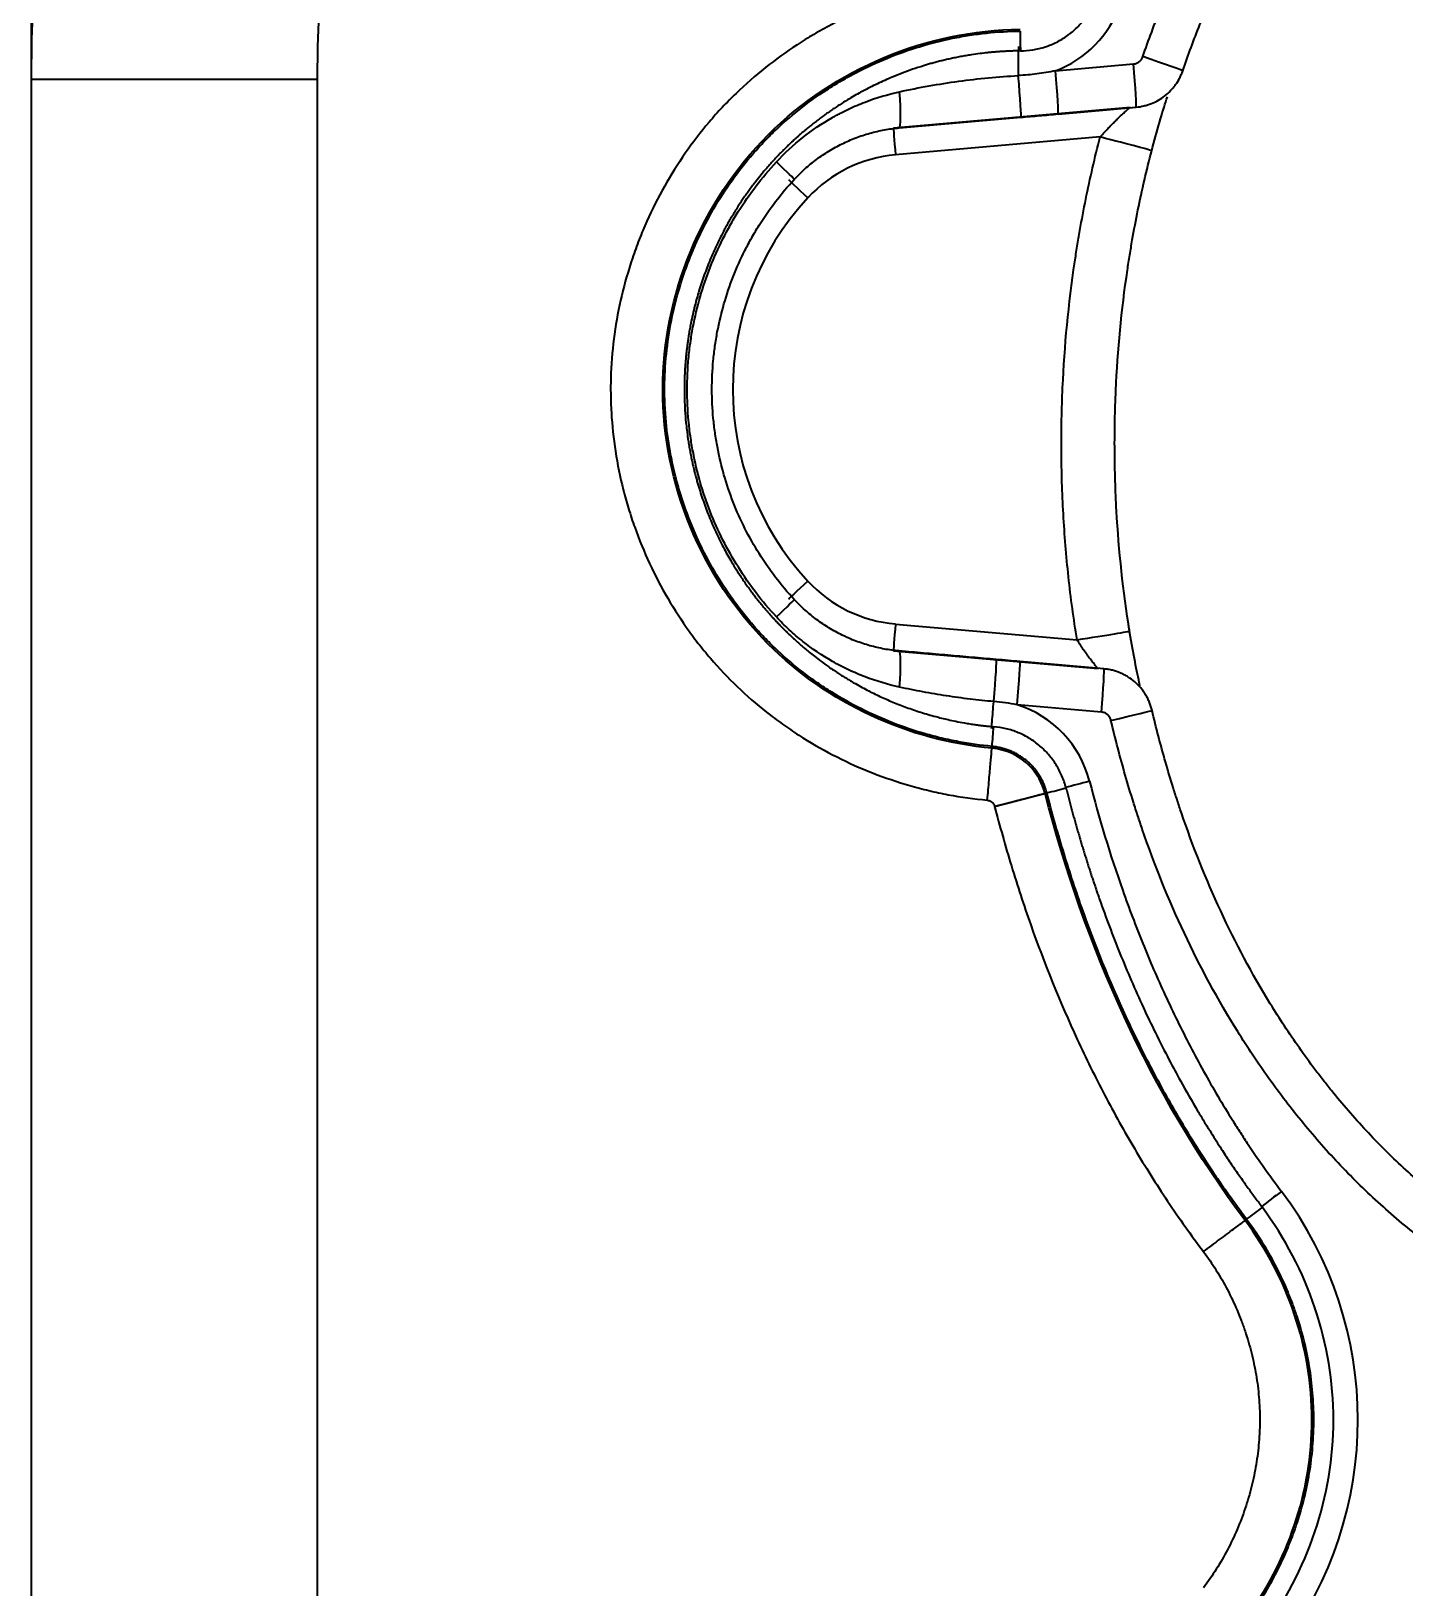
# Model space of a CAD drawing. Header units: millimetres. Extents: x 83 to 1196, y -164 to 735.
# Drawn here: x 599.45 to 624.91, y 57.93 to 86.78 of the extents above; entities that cross this region are included whole.
import ezdxf

# ---------------------------------------------------------------- set-up
doc = ezdxf.new("R2010")
doc.units = ezdxf.units.MM
doc.layers.add('1', color=7, linetype='Continuous', true_color=0xffffff)

msp = doc.modelspace()

# ---------------------------------------------------------------- linework, layer by layer
at = {"layer": '1', "color": 7, "linetype": 'Continuous', "lineweight": 35}
for p, q in [((599.452, 87.023), (599.452, 35.059)), ((618.438, 86.041), (619.884, 86.168)), ((599.452, 85.913), (599.452, 85.909)), ((604.752, 85.88), (599.452, 85.88)), ((604.752, 85.88), (604.752, 36.202)), ((615.437, 84.983), (619.823, 85.367)), ((618.487, 85.241), (619.933, 85.367)), ((618.487, 85.24), (619.933, 85.366)), ((619.266, 84.814), (615.472, 84.482)), ((615.472, 75.789), (618.837, 75.495)), ((619.23, 74.956), (615.437, 75.288)), ((619.337, 74.958), (617.778, 75.094)), ((619.337, 74.957), (617.778, 75.093)), ((619.288, 74.156), (617.729, 74.292))]:
    msp.add_line(p, q, dxfattribs=at)
for centre, major_axis, ratio, start_param, end_param in [((628.452, 85.88), (0, 29.011), 0.999613, 0, 1.570796), ((628.452, 85.88), (0, -23.714), 0.999391, 3.141593, 4.712389), ((617.735, 87.924), (0, 2.01), 0.999755, 3.499012, 4.379463), ((620.036, 86.303), (-0.76, 0.262), 0.008543, 3.12937, 4.687642), ((618.417, 86.041), (-0.07, 0.801), 0.026077, 3.140528, 4.710107), ((619.863, 86.168), (-0.07, 0.801), 0.026077, 3.140528, 4.710107), ((617.728, 85.981), (-0.07, 0.801), 0.023133, 3.140531, 4.673307), ((615.473, 85.784), (-0.07, 0.801), 0.078814, 3.140525, 4.540683), ((615.481, 84.482), (0.044, -0.501), 0.017386, 3.140528, 4.710868), ((619.249, 84.814), (-0.973, 0.253), 0.004387, 3.129375, 4.695496), ((613.006, 84.574), (-0.59, 0.546), 0.016722, 3.132627, 4.273647), ((615.691, 81.979), (0, 2.513), 0.999861, 0.087266, 0.82389), ((613.857, 83.686), (0.369, -0.341), 0.011857, 3.132627, 4.699581), ((617.682, 80.136), (0, 5.226), 0.999861, 0.82389, 2.317702), ((613.857, 76.585), (0.369, 0.341), 0.011857, 1.583604, 3.150558), ((615.691, 78.292), (0, 2.512), 0.999861, 2.317702, 3.054326), ((613.006, 75.698), (-0.59, -0.546), 0.016721, 2.009543, 3.150559), ((615.481, 75.789), (0.044, 0.501), 0.017386, 1.572318, 3.142658), ((618.819, 75.495), (-0.992, -0.16), 0.002779, 1.588027, 3.15381), ((615.473, 74.488), (-0.07, -0.801), 0.078815, 1.742508, 3.142661), ((617.271, 74.331), (-0.07, -0.801), 0.02604, 1.599646, 3.14266), ((617.708, 74.292), (-0.07, -0.801), 0.026077, 1.573078, 3.142658), ((619.267, 74.156), (-0.07, -0.801), 0.026077, 1.573078, 3.142658), ((617.123, 72.376), (0, 2.01), 0.999755, 4.962675, 5.976812), ((619.445, 74.002), (-0.783, -0.185), 0.006011, 1.596277, 3.153809), ((619.096, 72.874), (0.974, 0.249), 0.006484, 1.596161, 2.07709), ((622.653, 65.275), (0.803, 0.605), 0.015755, 1.591705, 2.079972), ((617.009, 61.041), (0, 7.035), 0.999755, 4.066593, 5.358184)]:
    msp.add_ellipse(centre, major_axis=major_axis, ratio=ratio, start_param=start_param, end_param=end_param, dxfattribs=at)
for points, knots in [([(620.057, 86.303), (620.109, 86.456), (620.164, 86.608), (620.277, 86.911), (620.335, 87.062), (620.515, 87.51), (620.642, 87.805), (621.045, 88.679), (621.343, 89.244), (621.836, 90.066), (622.009, 90.336), (622.37, 90.866), (622.558, 91.126), (622.806, 91.445), (622.856, 91.509), (622.957, 91.635), (623.008, 91.698), (623.163, 91.885), (623.268, 92.008), (623.429, 92.19), (623.484, 92.251), (623.593, 92.37), (623.758, 92.548), (623.928, 92.72), (624.272, 93.059), (624.508, 93.276), (624.997, 93.692), (625.249, 93.891), (625.768, 94.269), (626.036, 94.448), (626.381, 94.66), (626.451, 94.701), (626.591, 94.783), (626.802, 94.903), (627.016, 95.016), (627.447, 95.233), (628.032, 95.497), (628.635, 95.71), (629.248, 95.897), (629.56, 95.978), (629.956, 96.061), (630.035, 96.077), (630.195, 96.107), (630.275, 96.121), (630.515, 96.16), (630.676, 96.182), (630.838, 96.201)], [0, 0, 0, 0, 0.03125, 0.03125, 0.0625, 0.0625, 0.125, 0.125, 0.25, 0.25, 0.3125, 0.3125, 0.375, 0.375, 0.390625, 0.390625, 0.40625, 0.40625, 0.4375, 0.4375, 0.453125, 0.453125, 0.46875, 0.5, 0.5, 0.5625, 0.5625, 0.625, 0.625, 0.6875, 0.6875, 0.703125, 0.703125, 0.71875, 0.75, 0.75, 0.8125, 0.875, 0.875, 0.9375, 0.9375, 0.953125, 0.953125, 0.96875, 0.96875, 1, 1, 1, 1]), ([(620.796, 86.04), (620.845, 86.184), (620.897, 86.328), (621.003, 86.613), (621.057, 86.755), (621.227, 87.177), (621.346, 87.456), (621.724, 88.278), (622.003, 88.812), (622.464, 89.587), (622.625, 89.842), (622.963, 90.342), (623.139, 90.588), (623.416, 90.949), (623.511, 91.069), (623.704, 91.305), (623.803, 91.421), (624.004, 91.651), (624.106, 91.764), (624.314, 91.987), (624.42, 92.096), (624.742, 92.417), (624.964, 92.623), (625.421, 93.017), (625.657, 93.206), (626.143, 93.565), (626.394, 93.736), (626.718, 93.936), (626.783, 93.976), (626.915, 94.053), (626.981, 94.092), (627.18, 94.204), (627.314, 94.276), (627.719, 94.482), (628.268, 94.733), (628.835, 94.936), (629.412, 95.114), (629.705, 95.191), (630.078, 95.27), (630.152, 95.285), (630.303, 95.313), (630.378, 95.326), (630.605, 95.363), (630.756, 95.384), (630.908, 95.402)], [0, 0, 0, 0, 0.03125, 0.03125, 0.0625, 0.0625, 0.125, 0.125, 0.25, 0.25, 0.3125, 0.3125, 0.375, 0.375, 0.40625, 0.40625, 0.4375, 0.4375, 0.46875, 0.46875, 0.5, 0.5, 0.5625, 0.5625, 0.625, 0.625, 0.6875, 0.6875, 0.703125, 0.703125, 0.71875, 0.71875, 0.75, 0.75, 0.8125, 0.875, 0.875, 0.9375, 0.9375, 0.953125, 0.953125, 0.96875, 0.96875, 1, 1, 1, 1]), ([(617.776, 87.775), (617.532, 87.773), (617.289, 87.759), (616.925, 87.72), (616.804, 87.705), (616.624, 87.676), (616.564, 87.666), (616.443, 87.645), (616.383, 87.633), (616.084, 87.572), (615.85, 87.512), (615.387, 87.371), (615.16, 87.289), (614.713, 87.106), (614.494, 87.004), (614.224, 86.863), (614.171, 86.834), (614.064, 86.775), (614.011, 86.745), (613.853, 86.652), (613.749, 86.588), (613.445, 86.39), (613.053, 86.108), (612.69, 85.79), (612.43, 85.538), (612.302, 85.408), (612.179, 85.274), (612.098, 85.183), (612.058, 85.136), (611.86, 84.903), (611.713, 84.711), (611.437, 84.314), (611.181, 83.905), (610.963, 83.473), (610.839, 83.196), (610.815, 83.14), (610.768, 83.028), (610.745, 82.971), (610.678, 82.8), (610.637, 82.686), (610.52, 82.341), (610.387, 81.876), (610.298, 81.402), (610.231, 80.924), (610.209, 80.682), (610.197, 80.377), (610.195, 80.316), (610.193, 80.194), (610.193, 80.133), (610.195, 79.951), (610.199, 79.83), (610.22, 79.467), (610.271, 78.988), (610.367, 78.514), (610.457, 78.162), (610.49, 78.045), (610.543, 77.87), (610.561, 77.811), (610.6, 77.695), (610.619, 77.638), (610.722, 77.351), (610.814, 77.127), (611.017, 76.69), (611.129, 76.476), (611.373, 76.058), (611.505, 75.855), (611.683, 75.607), (611.72, 75.558), (611.793, 75.46), (611.905, 75.316), (612.022, 75.177), (612.261, 74.904), (612.428, 74.731), (612.78, 74.402), (612.964, 74.246), (613.252, 74.024), (613.35, 73.952), (613.5, 73.848), (613.55, 73.814), (613.652, 73.746), (613.704, 73.713), (613.962, 73.552), (614.173, 73.433), (614.604, 73.216), (614.824, 73.117), (615.274, 72.941), (615.504, 72.863), (615.796, 72.778), (615.855, 72.762), (615.974, 72.731), (616.151, 72.687), (616.33, 72.649), (616.689, 72.581), (616.931, 72.548), (617.174, 72.526)], [0, 0, 0, 0, 0.03125, 0.03125, 0.046875, 0.046875, 0.054687, 0.054687, 0.0625, 0.0625, 0.09375, 0.09375, 0.125, 0.125, 0.15625, 0.15625, 0.164062, 0.164062, 0.171875, 0.171875, 0.1875, 0.1875, 0.21875, 0.25, 0.25, 0.265625, 0.273437, 0.273437, 0.28125, 0.28125, 0.3125, 0.3125, 0.34375, 0.375, 0.375, 0.382812, 0.382812, 0.390625, 0.390625, 0.40625, 0.40625, 0.4375, 0.46875, 0.46875, 0.5, 0.5, 0.507812, 0.507812, 0.515625, 0.515625, 0.53125, 0.53125, 0.5625, 0.59375, 0.59375, 0.609375, 0.609375, 0.617187, 0.617187, 0.625, 0.625, 0.65625, 0.65625, 0.6875, 0.6875, 0.71875, 0.71875, 0.726562, 0.726562, 0.734375, 0.75, 0.75, 0.78125, 0.78125, 0.8125, 0.8125, 0.828125, 0.828125, 0.835937, 0.835937, 0.84375, 0.84375, 0.875, 0.875, 0.90625, 0.90625, 0.9375, 0.9375, 0.945312, 0.945312, 0.953125, 0.96875, 0.96875, 1, 1, 1, 1]), ([(617.787, 86.409), (617.865, 86.41), (617.942, 86.416), (618.096, 86.441), (618.171, 86.46), (618.319, 86.508), (618.391, 86.537), (618.53, 86.608), (618.596, 86.648), (618.722, 86.739), (618.782, 86.789), (618.893, 86.898), (618.944, 86.956), (619.037, 87.081), (619.078, 87.147), (619.151, 87.284), (619.182, 87.356), (619.208, 87.429)], [0, 0, 0, 0, 0.125, 0.125, 0.25, 0.25, 0.375, 0.375, 0.5, 0.5, 0.625, 0.625, 0.75, 0.75, 0.875, 0.875, 1, 1, 1, 1]), ([(617.26, 73.488), (615.711, 73.626), (614.212, 74.318), (611.879, 76.652), (611.159, 78.388), (611.159, 81.886), (611.878, 83.62), (614.339, 86.079), (616.055, 86.796), (617.784, 86.809)], [0, 0, 0, 0, 0.229476, 0.229476, 0.487135, 0.487135, 0.744794, 0.744794, 1, 1, 1, 1]), ([(617.262, 73.521), (617.054, 73.54), (616.847, 73.569), (616.536, 73.627), (616.433, 73.649), (616.278, 73.685), (616.227, 73.698), (616.124, 73.725), (616.072, 73.739), (615.817, 73.813), (615.616, 73.88), (615.223, 74.034), (615.031, 74.12), (614.654, 74.309), (614.47, 74.413), (614.245, 74.553), (614.201, 74.582), (614.112, 74.641), (614.068, 74.67), (613.937, 74.761), (613.852, 74.823), (613.602, 75.016), (613.442, 75.151), (613.214, 75.364), (613.14, 75.437), (612.995, 75.587), (612.853, 75.74), (612.718, 75.902), (612.62, 76.025), (612.587, 76.067), (612.523, 76.152), (612.492, 76.195), (612.337, 76.41), (612.222, 76.587), (612.009, 76.951), (611.814, 77.324), (611.653, 77.715), (611.564, 77.965), (611.547, 78.015), (611.513, 78.116), (611.497, 78.167), (611.451, 78.32), (611.422, 78.422), (611.344, 78.729), (611.26, 79.141), (611.215, 79.558), (611.197, 79.872), (611.194, 79.976), (611.192, 80.134), (611.193, 80.187), (611.194, 80.292), (611.196, 80.345), (611.207, 80.61), (611.226, 80.819), (611.283, 81.235), (611.361, 81.647), (611.477, 82.052), (611.579, 82.353), (611.616, 82.453), (611.674, 82.602), (611.694, 82.651), (611.735, 82.749), (611.756, 82.798), (611.864, 83.04), (612.054, 83.417), (612.278, 83.773), (612.518, 84.118), (612.646, 84.285), (612.818, 84.487), (612.852, 84.527), (612.923, 84.606), (612.994, 84.684), (613.067, 84.759), (613.14, 84.834), (613.177, 84.871), (613.365, 85.053), (613.523, 85.19), (613.85, 85.45), (614.021, 85.573), (614.286, 85.745), (614.376, 85.801), (614.514, 85.881), (614.561, 85.908), (614.654, 85.959), (614.701, 85.984), (614.936, 86.107), (615.127, 86.196), (615.517, 86.356), (615.716, 86.426), (616.119, 86.549), (616.324, 86.601), (616.584, 86.654), (616.637, 86.664), (616.741, 86.683), (616.898, 86.709), (617.054, 86.729), (617.368, 86.762), (617.576, 86.774), (617.784, 86.776)], [0, 0, 0, 0, 0.03125, 0.03125, 0.046875, 0.046875, 0.054687, 0.054687, 0.0625, 0.0625, 0.09375, 0.09375, 0.125, 0.125, 0.15625, 0.15625, 0.164062, 0.164062, 0.171875, 0.171875, 0.1875, 0.1875, 0.21875, 0.21875, 0.234375, 0.234375, 0.25, 0.265625, 0.265625, 0.273438, 0.273438, 0.28125, 0.28125, 0.3125, 0.3125, 0.34375, 0.375, 0.375, 0.382813, 0.382813, 0.390625, 0.390625, 0.40625, 0.40625, 0.4375, 0.46875, 0.46875, 0.484375, 0.484375, 0.492188, 0.492188, 0.5, 0.5, 0.53125, 0.53125, 0.5625, 0.59375, 0.59375, 0.609375, 0.609375, 0.617188, 0.617188, 0.625, 0.625, 0.65625, 0.6875, 0.6875, 0.71875, 0.71875, 0.726562, 0.726562, 0.734375, 0.742187, 0.742187, 0.75, 0.75, 0.78125, 0.78125, 0.8125, 0.8125, 0.828125, 0.828125, 0.835937, 0.835937, 0.84375, 0.84375, 0.875, 0.875, 0.90625, 0.90625, 0.9375, 0.9375, 0.945312, 0.945312, 0.953125, 0.96875, 0.96875, 1, 1, 1, 1]), ([(617.787, 86.41), (617.777, 86.41), (617.756, 86.409), (617.725, 86.409), (617.693, 86.408), (617.661, 86.408), (617.627, 86.407), (617.594, 86.405), (617.559, 86.404), (617.524, 86.402), (617.488, 86.4), (617.451, 86.398), (617.414, 86.396), (617.376, 86.393), (617.337, 86.39), (617.298, 86.387), (617.258, 86.384), (617.218, 86.38), (617.145, 86.372), (617.031, 86.359), (616.898, 86.34), (616.777, 86.321), (616.677, 86.303), (616.58, 86.284), (616.487, 86.264), (616.397, 86.244), (616.311, 86.223), (616.226, 86.201), (616.145, 86.179), (616.066, 86.156), (615.948, 86.12), (615.791, 86.07), (615.599, 86), (615.38, 85.912), (615.132, 85.801), (614.867, 85.667), (614.599, 85.515), (614.405, 85.392), (614.269, 85.299), (614.203, 85.253), (614.132, 85.202), (614.058, 85.148), (613.984, 85.091), (613.915, 85.036), (613.853, 84.986), (613.797, 84.939), (613.745, 84.895), (613.696, 84.852), (613.648, 84.81), (613.602, 84.768), (613.557, 84.728), (613.515, 84.688), (613.474, 84.648), (613.435, 84.61), (613.41, 84.585), (613.397, 84.573)], [0, 0, 0, 0, 0.006226, 0.012592, 0.0191, 0.02575, 0.032541, 0.039475, 0.04655, 0.053768, 0.061129, 0.068633, 0.076279, 0.084069, 0.092003, 0.100079, 0.1083, 0.116664, 0.125172, 0.152969, 0.187383, 0.20811, 0.228837, 0.249564, 0.268927, 0.287778, 0.306116, 0.323943, 0.341258, 0.358063, 0.374359, 0.417146, 0.459, 0.499943, 0.561448, 0.62549, 0.682039, 0.750474, 0.767068, 0.783664, 0.800261, 0.820812, 0.840104, 0.85814, 0.874918, 0.889161, 0.903017, 0.916485, 0.929567, 0.942263, 0.954574, 0.966503, 0.978049, 0.989214, 1, 1, 1, 1]), ([(617.75, 86.492), (617.749, 86.439), (617.749, 86.383), (617.748, 86.266), (617.748, 86.205), (617.748, 86.08), (617.749, 86.016), (617.749, 85.952)], [0, 0, 0, 0, 0.333306, 0.333306, 0.666653, 0.666653, 1, 1, 1, 1]), ([(619.884, 86.168), (619.894, 86.169), (619.903, 86.17), (619.922, 86.175), (619.932, 86.178), (619.958, 86.188), (619.975, 86.198), (619.998, 86.216), (620.005, 86.222), (620.019, 86.236), (620.025, 86.244), (620.036, 86.259), (620.041, 86.268), (620.05, 86.285), (620.054, 86.294), (620.057, 86.303)], [0, 0, 0, 0, 0.125, 0.125, 0.25, 0.25, 0.5, 0.5, 0.625, 0.625, 0.75, 0.75, 0.875, 0.875, 1, 1, 1, 1]), ([(618.438, 86.041), (618.324, 86.018), (618.21, 85.998), (617.98, 85.968), (617.865, 85.957), (617.749, 85.952)], [0, 0, 0, 0, 0.5, 0.5, 1, 1, 1, 1]), ([(619.933, 85.367), (619.982, 85.371), (620.029, 85.379), (620.1, 85.396), (620.123, 85.402), (620.169, 85.417), (620.192, 85.425), (620.26, 85.451), (620.303, 85.472), (620.387, 85.52), (620.467, 85.574), (620.538, 85.638), (620.588, 85.691), (620.604, 85.709), (620.635, 85.746), (620.65, 85.765), (620.692, 85.824), (620.717, 85.865), (620.75, 85.928), (620.76, 85.95), (620.779, 85.995), (620.788, 86.017), (620.796, 86.04)], [0, 0, 0, 0, 0.125, 0.125, 0.1875, 0.1875, 0.25, 0.25, 0.375, 0.375, 0.5, 0.625, 0.625, 0.6875, 0.6875, 0.75, 0.75, 0.875, 0.875, 0.9375, 0.9375, 1, 1, 1, 1]), ([(615.547, 85.652), (615.729, 85.692), (615.911, 85.728), (616.277, 85.793), (616.46, 85.822), (616.827, 85.872), (617.195, 85.915), (617.564, 85.942), (617.749, 85.951)], [0, 0, 0, 0, 0.25, 0.25, 0.5, 0.5, 0.75, 1, 1, 1, 1]), ([(613.265, 84.351), (613.417, 84.515), (613.58, 84.666), (613.927, 84.941), (614.11, 85.065), (614.328, 85.19), (614.353, 85.203), (614.402, 85.23), (614.426, 85.243), (614.501, 85.282), (614.551, 85.307), (614.702, 85.379), (614.804, 85.422), (615.115, 85.541), (615.328, 85.605), (615.547, 85.652)], [0, 0, 0, 0, 0.25, 0.25, 0.5, 0.5, 0.53125, 0.53125, 0.5625, 0.5625, 0.625, 0.625, 0.75, 0.75, 1, 1, 1, 1]), ([(620.223, 84.562), (620.227, 84.58), (620.276, 84.779), (620.382, 85.145), (620.473, 85.438), (620.512, 85.558)], [0, 0, 0, 0, 0.05124, 0.549826, 1, 1, 1, 1]), ([(615.543, 84.983), (615.731, 84.999), (615.918, 85.016), (616.294, 85.049), (616.482, 85.065), (616.858, 85.098), (617.046, 85.114), (617.422, 85.147), (617.61, 85.164), (617.798, 85.18)], [0, 0, 0, 0, 0.25, 0.25, 0.5, 0.5, 0.75, 0.75, 1, 1, 1, 1]), ([(617.798, 85.18), (617.913, 85.19), (618.027, 85.2), (618.257, 85.22), (618.372, 85.23), (618.487, 85.241)], [0, 0, 0, 0, 0.5, 0.5, 1, 1, 1, 1]), ([(619.266, 84.814), (619.295, 84.846), (619.351, 84.908), (619.409, 84.968), (619.452, 85.013), (619.466, 85.028), (619.494, 85.057), (619.509, 85.071), (619.537, 85.099), (619.551, 85.113), (619.579, 85.14), (619.592, 85.154), (619.633, 85.193), (619.659, 85.217), (619.709, 85.264), (619.732, 85.285), (619.757, 85.308), (619.762, 85.313), (619.771, 85.321), (619.776, 85.325), (619.789, 85.337), (619.796, 85.344), (619.806, 85.352), (619.808, 85.354), (619.813, 85.359), (619.815, 85.361), (619.82, 85.365), (619.822, 85.367), (619.822, 85.367)], [0, 0, 0, 0, 0.125, 0.25, 0.25, 0.3125, 0.3125, 0.375, 0.375, 0.4375, 0.4375, 0.5, 0.5, 0.625, 0.625, 0.75, 0.75, 0.78125, 0.78125, 0.8125, 0.8125, 0.875, 0.875, 0.90625, 0.90625, 0.9375, 0.9375, 1, 1, 1, 1]), ([(613.596, 84.028), (613.659, 84.096), (613.791, 84.227), (614.006, 84.402), (614.159, 84.505), (614.278, 84.578), (614.318, 84.601), (614.4, 84.646), (614.441, 84.667), (614.565, 84.728), (614.649, 84.765), (614.821, 84.83), (614.908, 84.859), (615.041, 84.896), (615.086, 84.907), (615.176, 84.928), (615.221, 84.937), (615.358, 84.962), (615.45, 84.975), (615.543, 84.983)], [0, 0, 0, 0, 0.125, 0.25, 0.375, 0.375, 0.4375, 0.4375, 0.5, 0.5, 0.625, 0.625, 0.75, 0.75, 0.8125, 0.8125, 0.875, 0.875, 1, 1, 1, 1]), ([(618.837, 75.495), (618.774, 75.884), (618.669, 76.663), (618.574, 77.83), (618.55, 78.609), (618.545, 79.387), (618.553, 79.776), (618.605, 80.943), (618.679, 81.721), (618.81, 82.596), (618.825, 82.693), (618.856, 82.888), (618.873, 82.985), (618.924, 83.276), (618.961, 83.47), (619.078, 84.049), (619.167, 84.433), (619.266, 84.814)], [0, 0, 0, 0, 0.125, 0.25, 0.375, 0.375, 0.5, 0.5, 0.75, 0.75, 0.78125, 0.78125, 0.8125, 0.8125, 0.875, 0.875, 1, 1, 1, 1]), ([(613.397, 84.573), (613.39, 84.565), (613.375, 84.55), (613.353, 84.528), (613.33, 84.505), (613.307, 84.481), (613.284, 84.456), (613.26, 84.431), (613.236, 84.406), (613.212, 84.379), (613.187, 84.353), (613.162, 84.325), (613.137, 84.297), (613.112, 84.268), (613.086, 84.239), (613.061, 84.209), (613.034, 84.178), (613.008, 84.146), (612.958, 84.085), (612.875, 83.982), (612.787, 83.865), (612.715, 83.764), (612.664, 83.692), (612.61, 83.613), (612.554, 83.526), (612.496, 83.435), (612.442, 83.345), (612.391, 83.259), (612.344, 83.176), (612.265, 83.03), (612.16, 82.82), (612.036, 82.541), (611.925, 82.255), (611.831, 81.971), (611.747, 81.671), (611.694, 81.437), (611.66, 81.259), (611.643, 81.157), (611.628, 81.063), (611.616, 80.978), (611.606, 80.901), (611.597, 80.825), (611.589, 80.749), (611.582, 80.673), (611.576, 80.599), (611.571, 80.526), (611.567, 80.456), (611.564, 80.388), (611.562, 80.322), (611.56, 80.258), (611.559, 80.197), (611.559, 80.157), (611.559, 80.137)], [0, 0, 0, 0, 0.006301, 0.012735, 0.019303, 0.026005, 0.032842, 0.039813, 0.046919, 0.05416, 0.061536, 0.069047, 0.076694, 0.084477, 0.092396, 0.10045, 0.108641, 0.116968, 0.125432, 0.157122, 0.197078, 0.214998, 0.232917, 0.250837, 0.273772, 0.295828, 0.317006, 0.337307, 0.356732, 0.375282, 0.438407, 0.49927, 0.560688, 0.62443, 0.681476, 0.750091, 0.771061, 0.792032, 0.813005, 0.82893, 0.844679, 0.86025, 0.875644, 0.891347, 0.906577, 0.921333, 0.935617, 0.94943, 0.962773, 0.975649, 0.988057, 1, 1, 1, 1]), ([(619.811, 75.655), (619.691, 76.399), (619.611, 77.143), (619.548, 78.259), (619.537, 78.631), (619.533, 79.374), (619.54, 79.746), (619.59, 80.862), (619.661, 81.605), (619.785, 82.442), (619.8, 82.535), (619.83, 82.721), (619.845, 82.813), (619.894, 83.092), (619.929, 83.277), (620.042, 83.83), (620.127, 84.197), (620.221, 84.562)], [0, 0, 0, 0, 0.25, 0.25, 0.375, 0.375, 0.5, 0.5, 0.75, 0.75, 0.78125, 0.78125, 0.8125, 0.8125, 0.875, 0.875, 1, 1, 1, 1]), ([(613.265, 75.921), (613.132, 76.064), (613.007, 76.212), (612.773, 76.518), (612.663, 76.676), (612.458, 77.003), (612.362, 77.171), (612.187, 77.519), (612.108, 77.695), (611.968, 78.054), (611.845, 78.417), (611.755, 78.791), (611.702, 79.076), (611.686, 79.171), (611.665, 79.316), (611.659, 79.364), (611.648, 79.46), (611.643, 79.509), (611.62, 79.75), (611.602, 80.135), (611.62, 80.521), (611.647, 80.809), (611.658, 80.906), (611.679, 81.05), (611.686, 81.098), (611.702, 81.194), (611.71, 81.242), (611.755, 81.479), (611.8, 81.667), (611.906, 82.036), (611.968, 82.218), (612.108, 82.575), (612.186, 82.751), (612.317, 83.011), (612.363, 83.097), (612.459, 83.266), (612.508, 83.349), (612.662, 83.595), (612.883, 83.912), (613.132, 84.208), (613.265, 84.351)], [0, 0, 0, 0, 0.0625, 0.0625, 0.125, 0.125, 0.1875, 0.1875, 0.25, 0.25, 0.3125, 0.375, 0.375, 0.40625, 0.40625, 0.421875, 0.421875, 0.4375, 0.4375, 0.5, 0.5625, 0.5625, 0.59375, 0.59375, 0.609375, 0.609375, 0.625, 0.625, 0.6875, 0.6875, 0.75, 0.75, 0.8125, 0.8125, 0.84375, 0.84375, 0.875, 0.875, 0.9375, 1, 1, 1, 1]), ([(613.596, 76.244), (613.474, 76.376), (613.243, 76.649), (612.939, 77.088), (612.764, 77.399), (612.602, 77.72), (612.53, 77.883), (612.4, 78.214), (612.286, 78.549), (612.204, 78.895), (612.154, 79.157), (612.14, 79.245), (612.121, 79.379), (612.115, 79.423), (612.105, 79.512), (612.1, 79.557), (612.079, 79.779), (612.063, 80.135), (612.079, 80.491), (612.104, 80.758), (612.114, 80.846), (612.133, 80.98), (612.14, 81.024), (612.155, 81.113), (612.162, 81.157), (612.204, 81.376), (612.286, 81.722), (612.4, 82.058), (612.529, 82.388), (612.602, 82.551), (612.722, 82.79), (612.764, 82.87), (612.852, 83.026), (612.898, 83.103), (613.04, 83.33), (613.243, 83.622), (613.474, 83.896), (613.596, 84.028)], [0, 0, 0, 0, 0.0625, 0.125, 0.1875, 0.1875, 0.25, 0.25, 0.3125, 0.375, 0.375, 0.40625, 0.40625, 0.421875, 0.421875, 0.4375, 0.4375, 0.5, 0.5625, 0.5625, 0.59375, 0.59375, 0.609375, 0.609375, 0.625, 0.625, 0.6875, 0.75, 0.75, 0.8125, 0.8125, 0.84375, 0.84375, 0.875, 0.875, 0.9375, 1, 1, 1, 1]), ([(611.559, 80.137), (611.559, 80.137), (611.559, 80.075), (611.561, 79.946), (611.57, 79.742), (611.585, 79.553), (611.605, 79.377), (611.623, 79.241), (611.642, 79.119), (611.659, 79.018), (611.678, 78.919), (611.697, 78.824), (611.718, 78.734), (611.738, 78.646), (611.76, 78.561), (611.782, 78.479), (611.804, 78.4), (611.848, 78.249), (611.921, 78.029), (612.031, 77.742), (612.155, 77.46), (612.29, 77.192), (612.443, 76.921), (612.571, 76.717), (612.672, 76.568), (612.731, 76.484), (612.787, 76.408), (612.839, 76.339), (612.886, 76.277), (612.933, 76.217), (612.98, 76.159), (613.026, 76.104), (613.07, 76.052), (613.114, 76.002), (613.156, 75.953), (613.198, 75.907), (613.24, 75.862), (613.28, 75.819), (613.319, 75.778), (613.358, 75.739), (613.383, 75.713), (613.396, 75.701)], [0, 0, 0, 0, 0.000258, 0.037364, 0.078672, 0.124218, 0.152662, 0.186828, 0.207644, 0.228462, 0.249282, 0.268764, 0.287673, 0.306011, 0.323778, 0.340975, 0.357602, 0.373661, 0.437256, 0.498445, 0.560051, 0.623899, 0.681036, 0.749425, 0.770329, 0.791236, 0.812145, 0.828133, 0.843919, 0.859503, 0.874887, 0.88917, 0.903058, 0.916549, 0.929646, 0.94235, 0.954661, 0.96658, 0.978109, 0.989248, 1, 1, 1, 1]), ([(615.543, 75.289), (615.45, 75.297), (615.358, 75.309), (615.177, 75.342), (615.088, 75.363), (614.911, 75.412), (614.823, 75.441), (614.694, 75.49), (614.651, 75.507), (614.587, 75.535), (614.566, 75.545), (614.524, 75.564), (614.419, 75.614), (614.237, 75.714), (614.008, 75.868), (613.865, 75.985), (613.761, 76.078), (613.727, 76.11), (613.66, 76.176), (613.627, 76.21), (613.596, 76.244)], [0, 0, 0, 0, 0.125, 0.125, 0.25, 0.25, 0.375, 0.375, 0.4375, 0.4375, 0.46875, 0.46875, 0.5, 0.625, 0.75, 0.875, 0.875, 0.9375, 0.9375, 1, 1, 1, 1]), ([(615.547, 74.619), (615.328, 74.667), (615.116, 74.73), (614.806, 74.849), (614.704, 74.892), (614.553, 74.964), (614.503, 74.988), (614.404, 75.04), (614.355, 75.067), (614.113, 75.205), (613.929, 75.329), (613.668, 75.536), (613.584, 75.608), (613.461, 75.722), (613.421, 75.76), (613.341, 75.84), (613.303, 75.88), (613.265, 75.921)], [0, 0, 0, 0, 0.25, 0.25, 0.375, 0.375, 0.4375, 0.4375, 0.5, 0.5, 0.75, 0.75, 0.875, 0.875, 0.9375, 0.9375, 1, 1, 1, 1]), ([(613.396, 75.701), (613.403, 75.694), (613.417, 75.679), (613.439, 75.658), (613.461, 75.636), (613.484, 75.614), (613.507, 75.592), (613.531, 75.569), (613.555, 75.546), (613.58, 75.523), (613.606, 75.5), (613.632, 75.476), (613.658, 75.452), (613.686, 75.428), (613.713, 75.404), (613.742, 75.38), (613.77, 75.355), (613.815, 75.318), (613.881, 75.263), (613.978, 75.185), (614.098, 75.094), (614.217, 75.008), (614.325, 74.934), (614.412, 74.877), (614.492, 74.825), (614.566, 74.779), (614.634, 74.739), (614.718, 74.689), (614.821, 74.632), (614.944, 74.566), (615.064, 74.505), (615.223, 74.429), (615.426, 74.34), (615.679, 74.241), (615.944, 74.151), (616.16, 74.088), (616.329, 74.045), (616.452, 74.015), (616.594, 73.985), (616.73, 73.959), (616.85, 73.939), (616.944, 73.925), (617.03, 73.913), (617.108, 73.904), (617.177, 73.896), (617.238, 73.89), (617.276, 73.887), (617.294, 73.885)], [0, 0, 0, 0, 0.006816, 0.013761, 0.020836, 0.028039, 0.035373, 0.042837, 0.05043, 0.058155, 0.06601, 0.073997, 0.082115, 0.090364, 0.098746, 0.107259, 0.115905, 0.124682, 0.146741, 0.174998, 0.209456, 0.250115, 0.275679, 0.299354, 0.321139, 0.341035, 0.359043, 0.375162, 0.407866, 0.439566, 0.470267, 0.499977, 0.559713, 0.621318, 0.684858, 0.750394, 0.774874, 0.803784, 0.837123, 0.874894, 0.898561, 0.920296, 0.940099, 0.957971, 0.973912, 0.987921, 1, 1, 1, 1]), ([(620.005, 74.643), (620, 74.664), (619.968, 74.811), (619.899, 75.143), (619.83, 75.53), (619.798, 75.738), (619.794, 75.767)], [0, 0, 0, 0, 0.071008, 0.49146, 0.928735, 1, 1, 1, 1]), ([(619.23, 74.957), (619.23, 74.957), (619.225, 74.962), (619.214, 74.975), (619.209, 74.981), (619.199, 74.994), (619.192, 75.002), (619.173, 75.026), (619.157, 75.045), (619.122, 75.089), (619.104, 75.113), (619.075, 75.151), (619.065, 75.164), (619.045, 75.191), (619.034, 75.205), (619.004, 75.247), (618.983, 75.276), (618.951, 75.322), (618.941, 75.337), (618.919, 75.368), (618.909, 75.384), (618.878, 75.431), (618.857, 75.463), (618.837, 75.495)], [0, 0, 0, 0, 0.125, 0.125, 0.1875, 0.1875, 0.25, 0.25, 0.375, 0.375, 0.5, 0.5, 0.5625, 0.5625, 0.625, 0.625, 0.75, 0.75, 0.8125, 0.8125, 0.875, 0.875, 1, 1, 1, 1]), ([(617.341, 75.132), (617.191, 75.145), (617.041, 75.158), (616.741, 75.184), (616.591, 75.197), (616.292, 75.223), (616.142, 75.236), (615.842, 75.263), (615.693, 75.276), (615.543, 75.289)], [0, 0, 0, 0, 0.25, 0.25, 0.5, 0.5, 0.75, 0.75, 1, 1, 1, 1]), ([(617.778, 75.093), (617.705, 75.1), (617.632, 75.106), (617.487, 75.119), (617.414, 75.125), (617.341, 75.132)], [0, 0, 0, 0, 0.5, 0.5, 1, 1, 1, 1]), ([(620.228, 74.186), (620.216, 74.238), (620.2, 74.288), (620.17, 74.36), (620.159, 74.384), (620.135, 74.431), (620.123, 74.454), (620.095, 74.499), (620.081, 74.521), (620.05, 74.564), (620.034, 74.585), (619.983, 74.645), (619.909, 74.719), (619.825, 74.781), (619.769, 74.816), (619.758, 74.823), (619.735, 74.836), (619.701, 74.854), (619.665, 74.871), (619.593, 74.901), (619.544, 74.918), (619.468, 74.937), (619.442, 74.942), (619.39, 74.951), (619.364, 74.955), (619.337, 74.957)], [0, 0, 0, 0, 0.125, 0.125, 0.1875, 0.1875, 0.25, 0.25, 0.3125, 0.3125, 0.375, 0.375, 0.5, 0.625, 0.625, 0.65625, 0.65625, 0.6875, 0.75, 0.75, 0.875, 0.875, 0.9375, 0.9375, 1, 1, 1, 1]), ([(617.294, 74.352), (617.147, 74.365), (617.001, 74.38), (616.782, 74.406), (616.709, 74.416), (616.563, 74.436), (616.49, 74.446), (616.271, 74.48), (616.126, 74.505), (615.836, 74.559), (615.691, 74.588), (615.547, 74.619)], [0, 0, 0, 0, 0.25, 0.25, 0.375, 0.375, 0.5, 0.5, 0.75, 0.75, 1, 1, 1, 1]), ([(617.254, 73.851), (617.257, 73.891), (617.26, 73.934), (617.268, 74.036), (617.273, 74.098), (617.283, 74.223), (617.288, 74.288), (617.294, 74.352)], [0, 0, 0, 0, 0.269973, 0.269973, 0.634987, 0.634987, 1, 1, 1, 1]), ([(617.729, 74.292), (617.657, 74.306), (617.584, 74.317), (617.439, 74.337), (617.366, 74.346), (617.294, 74.352)], [0, 0, 0, 0, 0.5, 0.5, 1, 1, 1, 1]), ([(619.466, 74.002), (619.464, 74.012), (619.461, 74.022), (619.453, 74.041), (619.448, 74.051), (619.437, 74.069), (619.431, 74.077), (619.417, 74.094), (619.403, 74.108), (619.386, 74.121), (619.368, 74.132), (619.359, 74.137), (619.34, 74.145), (619.33, 74.148), (619.309, 74.153), (619.299, 74.155), (619.288, 74.156)], [0, 0, 0, 0, 0.125, 0.125, 0.25, 0.25, 0.375, 0.375, 0.5, 0.625, 0.625, 0.75, 0.75, 0.875, 0.875, 1, 1, 1, 1]), ([(630.052, 62.998), (629.733, 63.064), (629.417, 63.145), (628.948, 63.291), (628.792, 63.344), (628.56, 63.429), (628.482, 63.458), (628.329, 63.518), (628.252, 63.549), (627.872, 63.708), (627.575, 63.849), (626.995, 64.157), (626.712, 64.324), (626.366, 64.549), (626.298, 64.595), (626.161, 64.688), (625.959, 64.83), (625.762, 64.978), (625.375, 65.281), (625.127, 65.493), (624.648, 65.934), (624.417, 66.164), (623.972, 66.642), (623.757, 66.889), (623.499, 67.209), (623.448, 67.273), (623.347, 67.403), (623.297, 67.468), (623.148, 67.666), (623.052, 67.799), (622.769, 68.201), (622.59, 68.474), (622.079, 69.307), (621.774, 69.881), (621.226, 71.062), (620.984, 71.668), (620.745, 72.369), (620.719, 72.447), (620.668, 72.603), (620.593, 72.838), (620.522, 73.074), (620.386, 73.548), (620.303, 73.866), (620.228, 74.186)], [0, 0, 0, 0, 0.0625, 0.0625, 0.09375, 0.09375, 0.109375, 0.109375, 0.125, 0.125, 0.1875, 0.1875, 0.25, 0.25, 0.265625, 0.265625, 0.28125, 0.3125, 0.3125, 0.375, 0.375, 0.4375, 0.4375, 0.5, 0.5, 0.515625, 0.515625, 0.53125, 0.53125, 0.5625, 0.5625, 0.625, 0.625, 0.75, 0.75, 0.875, 0.875, 0.890625, 0.890625, 0.90625, 0.9375, 0.9375, 1, 1, 1, 1]), ([(618.633, 72.752), (618.614, 72.827), (618.589, 72.901), (618.527, 73.044), (618.491, 73.114), (618.408, 73.246), (618.362, 73.309), (618.26, 73.427), (618.204, 73.482), (618.085, 73.583), (618.022, 73.628), (617.889, 73.71), (617.819, 73.745), (617.675, 73.805), (617.601, 73.83), (617.449, 73.867), (617.372, 73.879), (617.294, 73.886)], [0, 0, 0, 0, 0.125, 0.125, 0.25, 0.25, 0.375, 0.375, 0.5, 0.5, 0.625, 0.625, 0.75, 0.75, 0.875, 0.875, 1, 1, 1, 1]), ([(629.984, 62.195), (629.644, 62.263), (629.308, 62.347), (628.808, 62.498), (628.56, 62.58), (628.313, 62.67), (628.149, 62.733), (628.067, 62.765), (627.661, 62.93), (627.344, 63.077), (626.724, 63.398), (626.422, 63.572), (626.052, 63.807), (625.979, 63.855), (625.833, 63.953), (625.761, 64.003), (625.545, 64.153), (625.405, 64.257), (624.99, 64.574), (624.723, 64.797), (624.209, 65.261), (623.961, 65.503), (623.483, 66.005), (623.253, 66.266), (622.921, 66.67), (622.812, 66.807), (622.599, 67.085), (622.495, 67.226), (622.191, 67.651), (621.998, 67.941), (621.449, 68.823), (621.121, 69.431), (620.533, 70.683), (620.274, 71.327), (620.018, 72.07), (619.991, 72.153), (619.936, 72.319), (619.856, 72.569), (619.78, 72.82), (619.635, 73.323), (619.547, 73.661), (619.466, 74.002)], [0, 0, 0, 0, 0.0625, 0.0625, 0.09375, 0.109375, 0.109375, 0.125, 0.125, 0.1875, 0.1875, 0.25, 0.25, 0.265625, 0.265625, 0.28125, 0.28125, 0.3125, 0.3125, 0.375, 0.375, 0.4375, 0.4375, 0.5, 0.5, 0.53125, 0.53125, 0.5625, 0.5625, 0.625, 0.625, 0.75, 0.75, 0.875, 0.875, 0.890625, 0.890625, 0.90625, 0.9375, 0.9375, 1, 1, 1, 1]), ([(617.174, 72.525), (617.18, 72.589), (617.186, 72.653), (617.197, 72.778), (617.202, 72.84), (617.213, 72.958), (617.218, 73.015), (617.227, 73.122), (617.232, 73.172), (617.24, 73.264), (617.243, 73.305), (617.25, 73.378), (617.253, 73.41), (617.257, 73.462), (617.259, 73.482), (617.262, 73.511), (617.262, 73.519), (617.262, 73.521)], [0, 0, 0, 0, 0.125, 0.125, 0.25, 0.25, 0.375, 0.375, 0.5, 0.5, 0.625, 0.625, 0.75, 0.75, 0.875, 0.875, 1, 1, 1, 1]), ([(618.244, 72.651), (618.194, 72.844), (618.094, 73.023), (617.769, 73.349), (617.518, 73.464), (617.259, 73.487)], [0, 0, 0, 0, 0.43373, 0.43373, 1, 1, 1, 1]), ([(618.277, 72.66), (618.27, 72.687), (618.262, 72.713), (618.245, 72.764), (618.235, 72.789), (618.215, 72.838), (618.204, 72.862), (618.18, 72.91), (618.168, 72.934), (618.139, 72.982), (618.124, 73.007), (618.09, 73.057), (618.071, 73.082), (618.038, 73.122), (618.026, 73.136), (618.007, 73.157), (618, 73.164), (617.99, 73.175), (617.984, 73.18), (617.979, 73.186), (617.976, 73.189), (617.975, 73.19), (617.973, 73.192), (617.957, 73.208), (617.941, 73.222), (617.913, 73.247), (617.899, 73.259), (617.859, 73.291), (617.834, 73.309), (617.785, 73.342), (617.761, 73.357), (617.714, 73.384), (617.69, 73.396), (617.643, 73.419), (617.62, 73.43), (617.572, 73.449), (617.547, 73.458), (617.497, 73.475), (617.471, 73.482), (617.417, 73.496), (617.389, 73.502), (617.344, 73.51), (617.329, 73.513), (617.297, 73.517), (617.28, 73.519), (617.262, 73.52)], [0, 0, 0, 0, 0.0625, 0.0625, 0.125, 0.125, 0.1875, 0.1875, 0.25, 0.25, 0.3125, 0.3125, 0.375, 0.375, 0.40625, 0.40625, 0.421875, 0.421875, 0.429688, 0.433594, 0.433594, 0.435547, 0.435547, 0.4375, 0.46875, 0.46875, 0.5, 0.5, 0.5625, 0.5625, 0.625, 0.625, 0.6875, 0.6875, 0.75, 0.75, 0.8125, 0.8125, 0.875, 0.875, 0.9375, 0.9375, 0.96875, 0.96875, 1, 1, 1, 1]), ([(618.632, 72.751), (618.641, 72.718), (618.658, 72.653), (618.683, 72.554), (618.709, 72.457), (618.735, 72.361), (618.761, 72.265), (618.788, 72.17), (618.814, 72.077), (618.841, 71.983), (618.868, 71.891), (618.895, 71.8), (618.922, 71.709), (618.949, 71.619), (618.977, 71.53), (619.004, 71.442), (619.032, 71.355), (619.059, 71.268), (619.087, 71.182), (619.115, 71.097), (619.143, 71.013), (619.171, 70.93), (619.199, 70.847), (619.227, 70.766), (619.304, 70.544), (619.436, 70.183), (619.631, 69.681), (619.841, 69.179), (620.06, 68.688), (620.295, 68.197), (620.524, 67.746), (620.784, 67.264), (621, 66.888), (621.184, 66.581), (621.293, 66.405), (621.393, 66.246), (621.486, 66.102), (621.569, 65.975), (621.647, 65.858), (621.721, 65.749), (621.794, 65.641), (621.867, 65.537), (621.938, 65.436), (622.008, 65.338), (622.076, 65.244), (622.143, 65.152), (622.209, 65.063), (622.252, 65.006), (622.274, 64.977)], [0, 0, 0, 0, 0.011861, 0.023631, 0.03531, 0.046899, 0.058397, 0.069806, 0.081126, 0.092356, 0.103497, 0.114549, 0.125513, 0.136389, 0.147176, 0.157876, 0.168488, 0.179013, 0.189451, 0.199802, 0.210066, 0.220244, 0.230335, 0.240341, 0.250261, 0.31168, 0.373823, 0.436749, 0.500478, 0.560355, 0.625552, 0.676041, 0.750275, 0.7763, 0.800224, 0.82205, 0.84178, 0.859417, 0.874961, 0.890384, 0.905422, 0.920078, 0.93435, 0.948242, 0.961751, 0.974881, 0.98763, 1, 1, 1, 1]), ([(619.07, 72.874), (619.245, 72.188), (619.45, 71.514), (619.8, 70.522), (619.924, 70.195), (620.186, 69.546), (620.464, 68.904), (620.772, 68.275), (621.097, 67.653), (621.267, 67.345), (621.536, 66.89), (621.628, 66.739), (621.769, 66.514), (621.817, 66.439), (621.913, 66.29), (622.157, 65.92), (622.413, 65.558), (622.626, 65.275)], [0, 0, 0, 0, 0.25, 0.25, 0.375, 0.375, 0.5, 0.625, 0.625, 0.75, 0.75, 0.8125, 0.8125, 0.84375, 0.84375, 0.875, 1, 1, 1, 1]), ([(617.174, 72.525), (617.182, 72.524), (617.19, 72.523), (617.205, 72.519), (617.213, 72.516), (617.228, 72.51), (617.235, 72.507), (617.248, 72.499), (617.255, 72.494), (617.264, 72.487), (617.267, 72.484), (617.273, 72.479), (617.275, 72.476), (617.283, 72.466), (617.287, 72.46), (617.295, 72.446), (617.299, 72.439), (617.305, 72.424), (617.307, 72.417), (617.309, 72.409)], [0, 0, 0, 0, 0.125, 0.125, 0.25, 0.25, 0.375, 0.375, 0.5, 0.5, 0.5625, 0.5625, 0.625, 0.625, 0.75, 0.75, 0.875, 0.875, 1, 1, 1, 1]), ([(617.31, 72.409), (617.311, 72.409), (617.312, 72.409), (617.313, 72.41), (617.315, 72.41), (617.317, 72.411), (617.319, 72.411), (617.321, 72.412), (617.323, 72.412), (617.325, 72.413), (617.327, 72.413), (617.329, 72.414), (617.332, 72.415), (617.334, 72.415), (617.337, 72.416), (617.339, 72.417), (617.342, 72.417), (617.345, 72.418), (617.347, 72.419), (617.35, 72.419), (617.353, 72.42), (617.356, 72.421), (617.359, 72.422), (617.363, 72.423), (617.366, 72.423), (617.369, 72.424), (617.373, 72.425), (617.376, 72.426), (617.38, 72.427), (617.383, 72.428), (617.387, 72.429), (617.391, 72.43), (617.395, 72.431), (617.399, 72.432), (617.403, 72.433), (617.407, 72.434), (617.411, 72.435), (617.415, 72.436), (617.42, 72.437), (617.424, 72.438), (617.429, 72.439), (617.433, 72.441), (617.438, 72.442), (617.443, 72.443), (617.447, 72.444), (617.452, 72.446), (617.457, 72.447), (617.462, 72.448), (617.467, 72.449), (617.472, 72.451), (617.478, 72.452), (617.483, 72.453), (617.488, 72.455), (617.494, 72.456), (617.499, 72.458), (617.505, 72.459), (617.51, 72.461), (617.516, 72.462), (617.522, 72.464), (617.528, 72.465), (617.534, 72.467), (617.54, 72.468), (617.546, 72.47), (617.552, 72.471), (617.558, 72.473), (617.564, 72.474), (617.57, 72.476), (617.577, 72.478), (617.583, 72.479), (617.59, 72.481), (617.596, 72.483), (617.603, 72.484), (617.609, 72.486), (617.616, 72.488), (617.623, 72.49), (617.63, 72.491), (617.637, 72.493), (617.644, 72.495), (617.651, 72.497), (617.658, 72.499), (617.665, 72.5), (617.672, 72.502), (617.679, 72.504), (617.686, 72.506), (617.694, 72.508), (617.701, 72.51), (617.708, 72.512), (617.716, 72.514), (617.723, 72.516), (617.731, 72.518), (617.738, 72.52), (617.746, 72.522), (617.754, 72.523), (617.761, 72.525), (617.769, 72.527), (617.777, 72.529), (617.784, 72.531), (617.792, 72.534), (617.8, 72.536), (617.808, 72.538), (617.816, 72.54), (617.823, 72.542), (617.831, 72.544), (617.839, 72.546), (617.847, 72.548), (617.855, 72.55), (617.863, 72.552), (617.871, 72.554), (617.879, 72.556), (617.887, 72.558), (617.895, 72.56), (617.903, 72.562), (617.911, 72.564), (617.919, 72.566), (617.926, 72.568), (617.934, 72.57), (617.942, 72.573), (617.95, 72.575), (617.958, 72.577), (617.966, 72.579), (617.974, 72.581), (617.982, 72.583), (617.989, 72.585), (617.997, 72.587), (618.005, 72.589), (618.013, 72.591), (618.02, 72.593), (618.028, 72.595), (618.035, 72.597), (618.043, 72.599), (618.05, 72.601), (618.058, 72.603), (618.065, 72.604), (618.072, 72.606), (618.08, 72.608), (618.087, 72.61), (618.094, 72.612), (618.101, 72.614), (618.108, 72.616), (618.114, 72.617), (618.121, 72.619), (618.128, 72.621), (618.134, 72.623), (618.141, 72.624), (618.147, 72.626), (618.154, 72.627), (618.16, 72.629), (618.166, 72.631), (618.172, 72.632), (618.178, 72.634), (618.183, 72.635), (618.189, 72.637), (618.194, 72.638), (618.2, 72.639), (618.205, 72.641), (618.21, 72.642), (618.215, 72.643), (618.219, 72.645), (618.224, 72.646), (618.228, 72.647), (618.233, 72.648), (618.237, 72.649), (618.241, 72.65), (618.244, 72.651), (618.248, 72.652), (618.251, 72.653), (618.254, 72.654), (618.257, 72.655), (618.26, 72.655), (618.263, 72.656), (618.265, 72.657), (618.267, 72.657), (618.269, 72.658), (618.271, 72.658), (618.273, 72.659), (618.274, 72.659), (618.275, 72.659), (618.276, 72.659), (618.277, 72.66), (618.277, 72.66)], [0, 0, 0, 0, 0.001056, 0.002164, 0.003325, 0.004538, 0.005802, 0.007119, 0.008489, 0.00991, 0.011384, 0.01291, 0.014488, 0.016118, 0.017801, 0.019535, 0.021322, 0.023161, 0.025053, 0.026996, 0.028992, 0.03104, 0.03314, 0.035292, 0.037496, 0.039753, 0.042062, 0.044423, 0.046836, 0.049302, 0.05182, 0.054389, 0.057012, 0.059686, 0.062412, 0.065191, 0.068022, 0.070905, 0.07384, 0.076828, 0.079867, 0.082959, 0.086103, 0.0893, 0.092548, 0.095849, 0.099202, 0.102607, 0.106064, 0.109574, 0.113136, 0.116749, 0.120416, 0.124134, 0.127904, 0.131727, 0.135602, 0.139529, 0.143508, 0.14754, 0.151624, 0.15576, 0.159948, 0.164188, 0.168481, 0.172825, 0.177222, 0.181671, 0.186173, 0.190726, 0.195332, 0.19999, 0.2047, 0.209462, 0.214277, 0.219143, 0.224062, 0.229034, 0.234057, 0.239132, 0.24426, 0.24944, 0.254672, 0.259956, 0.265293, 0.270682, 0.276123, 0.281616, 0.287161, 0.292759, 0.298408, 0.30411, 0.309864, 0.315671, 0.321529, 0.32744, 0.333403, 0.339418, 0.345486, 0.351605, 0.357777, 0.364001, 0.370277, 0.376605, 0.382986, 0.389418, 0.395903, 0.402441, 0.40903, 0.415671, 0.422365, 0.429111, 0.435909, 0.44276, 0.449662, 0.456617, 0.463624, 0.470683, 0.477794, 0.484958, 0.492174, 0.499441, 0.506762, 0.514134, 0.521559, 0.529035, 0.536564, 0.544145, 0.551779, 0.559464, 0.567202, 0.574992, 0.582834, 0.590728, 0.598675, 0.606674, 0.614725, 0.622828, 0.630983, 0.639191, 0.64745, 0.655762, 0.664126, 0.672543, 0.681011, 0.689532, 0.698105, 0.70673, 0.715407, 0.724137, 0.732919, 0.741753, 0.750639, 0.759577, 0.768568, 0.77761, 0.786705, 0.795852, 0.805052, 0.814303, 0.823607, 0.832963, 0.842371, 0.851831, 0.861344, 0.870908, 0.880525, 0.890195, 0.899916, 0.909689, 0.919515, 0.929393, 0.939323, 0.949305, 0.95934, 0.969427, 0.979566, 0.989757, 1, 1, 1, 1]), ([(621.981, 64.757), (621.871, 64.902), (621.71, 65.122), (621.554, 65.346), (621.451, 65.496), (621.399, 65.571), (621.146, 65.95), (620.758, 66.566), (620.404, 67.202), (620.065, 67.848), (619.903, 68.176), (619.441, 69.174), (619.166, 69.854), (618.86, 70.721), (618.801, 70.895), (618.686, 71.244), (618.631, 71.42), (618.47, 71.948), (618.37, 72.303), (618.278, 72.66)], [0, 0, 0, 0, 0.0625, 0.09375, 0.09375, 0.125, 0.125, 0.25, 0.375, 0.375, 0.5, 0.5, 0.75, 0.75, 0.8125, 0.8125, 0.875, 0.875, 1, 1, 1, 1]), ([(617.31, 72.409), (617.406, 72.039), (617.51, 71.671), (617.677, 71.122), (617.734, 70.94), (617.854, 70.576), (617.915, 70.395), (618.234, 69.494), (618.52, 68.785), (619.002, 67.743), (619.171, 67.4), (619.525, 66.724), (619.897, 66.058), (620.304, 65.412), (620.623, 64.935), (620.731, 64.777), (620.953, 64.465), (621.066, 64.311), (621.181, 64.158)], [0, 0, 0, 0, 0.125, 0.125, 0.1875, 0.1875, 0.25, 0.25, 0.5, 0.5, 0.625, 0.625, 0.75, 0.875, 0.875, 0.9375, 0.9375, 1, 1, 1, 1]), ([(622.272, 57.106), (623.114, 58.232), (623.591, 59.63), (623.591, 62.451), (623.115, 63.85), (622.272, 64.976)], [0, 0, 0, 0, 0.500049, 0.500049, 1, 1, 1, 1]), ([(621.18, 64.158), (621.231, 64.196), (621.283, 64.234), (621.383, 64.31), (621.432, 64.347), (621.527, 64.418), (621.573, 64.452), (621.659, 64.517), (621.699, 64.547), (621.773, 64.602), (621.807, 64.627), (621.865, 64.671), (621.891, 64.69), (621.933, 64.721), (621.949, 64.734), (621.972, 64.751), (621.979, 64.756), (621.981, 64.757)], [0, 0, 0, 0, 0.125, 0.125, 0.25, 0.25, 0.375, 0.375, 0.5, 0.5, 0.625, 0.625, 0.75, 0.75, 0.875, 0.875, 1, 1, 1, 1]), ([(621.953, 57.347), (622.743, 58.404), (623.191, 59.716), (623.191, 62.365), (622.744, 63.679), (621.952, 64.736)], [0, 0, 0, 0, 0.499958, 0.499958, 1, 1, 1, 1]), ([(621.98, 57.326), (622.08, 57.461), (622.174, 57.598), (622.351, 57.879), (622.516, 58.166), (622.658, 58.466), (622.756, 58.695), (622.787, 58.773), (622.847, 58.929), (622.875, 59.008), (622.955, 59.245), (623.048, 59.564), (623.149, 60.049), (623.19, 60.377), (623.211, 60.625), (623.218, 60.75), (623.222, 60.875), (623.224, 60.958), (623.225, 61), (623.225, 61.209), (623.217, 61.376), (623.19, 61.706), (623.149, 62.034), (623.048, 62.519), (622.955, 62.838), (622.888, 63.036), (622.874, 63.076), (622.846, 63.155), (622.803, 63.272), (622.756, 63.388), (622.658, 63.617), (622.516, 63.916), (622.351, 64.204), (622.174, 64.484), (622.08, 64.622), (621.979, 64.756)], [0, 0, 0, 0, 0.0625, 0.0625, 0.125, 0.1875, 0.1875, 0.21875, 0.21875, 0.25, 0.25, 0.3125, 0.375, 0.4375, 0.4375, 0.46875, 0.484375, 0.484375, 0.5, 0.5, 0.5625, 0.5625, 0.625, 0.6875, 0.75, 0.75, 0.765625, 0.765625, 0.78125, 0.8125, 0.8125, 0.875, 0.9375, 0.9375, 1, 1, 1, 1]), ([(621.179, 64.157), (621.264, 64.045), (621.343, 63.929), (621.491, 63.694), (621.629, 63.453), (621.748, 63.202), (621.831, 63.01), (621.87, 62.913), (621.906, 62.815), (621.93, 62.749), (621.941, 62.715), (621.997, 62.549), (622.076, 62.282), (622.161, 61.875), (622.196, 61.6), (622.219, 61.323), (622.225, 61.184), (622.225, 61.008), (622.225, 60.973), (622.223, 60.903), (622.22, 60.798), (622.214, 60.694), (622.196, 60.486), (622.162, 60.211), (622.077, 59.804), (621.999, 59.537), (621.932, 59.338), (621.908, 59.272), (621.858, 59.141), (621.832, 59.076), (621.75, 58.884), (621.631, 58.632), (621.493, 58.391), (621.345, 58.156), (621.266, 58.04), (621.182, 57.928)], [0, 0, 0, 0, 0.0625, 0.0625, 0.125, 0.1875, 0.1875, 0.21875, 0.234375, 0.234375, 0.25, 0.25, 0.3125, 0.375, 0.4375, 0.4375, 0.5, 0.5, 0.515625, 0.515625, 0.53125, 0.5625, 0.5625, 0.625, 0.6875, 0.75, 0.75, 0.78125, 0.78125, 0.8125, 0.8125, 0.875, 0.9375, 0.9375, 1, 1, 1, 1]), ([(619.466, 48.08), (619.507, 48.25), (619.549, 48.42), (619.615, 48.673), (619.638, 48.758), (619.684, 48.926), (619.802, 49.346), (619.932, 49.76), (620.27, 50.744), (620.527, 51.385), (620.967, 52.324), (621.122, 52.633), (621.452, 53.242), (621.626, 53.543), (621.902, 53.987), (621.997, 54.134), (622.191, 54.425), (622.29, 54.569), (622.595, 54.996), (622.807, 55.273), (623.25, 55.812), (623.481, 56.074), (623.782, 56.39), (623.843, 56.453), (623.966, 56.578), (624.028, 56.64), (624.216, 56.823), (624.343, 56.942), (624.732, 57.292), (625.265, 57.737), (625.833, 58.135), (626.273, 58.415), (626.422, 58.505), (626.649, 58.636), (626.725, 58.679), (626.879, 58.763), (626.956, 58.804), (627.346, 59.005), (627.979, 59.298), (628.635, 59.531), (629.301, 59.732), (629.639, 59.818), (629.984, 59.886)], [0, 0, 0, 0, 0.03125, 0.03125, 0.046875, 0.046875, 0.0625, 0.125, 0.125, 0.25, 0.25, 0.3125, 0.3125, 0.375, 0.375, 0.40625, 0.40625, 0.4375, 0.4375, 0.5, 0.5, 0.5625, 0.5625, 0.578125, 0.578125, 0.59375, 0.59375, 0.625, 0.625, 0.6875, 0.75, 0.75, 0.78125, 0.78125, 0.796875, 0.796875, 0.8125, 0.8125, 0.875, 0.9375, 0.9375, 1, 1, 1, 1]), ([(620.228, 47.895), (620.266, 48.056), (620.305, 48.215), (620.388, 48.534), (620.432, 48.692), (620.568, 49.166), (620.665, 49.479), (620.982, 50.407), (621.223, 51.012), (621.77, 52.193), (622.076, 52.769), (622.504, 53.468), (622.592, 53.607), (622.728, 53.813), (622.774, 53.882), (622.866, 54.018), (622.913, 54.086), (623.15, 54.423), (623.347, 54.685), (623.76, 55.196), (624.029, 55.506), (624.312, 55.804), (624.427, 55.922), (624.485, 55.981), (624.661, 56.155), (624.78, 56.269), (625.142, 56.602), (625.391, 56.814), (625.906, 57.216), (626.172, 57.406), (626.72, 57.763), (627.002, 57.929), (627.331, 58.103), (627.367, 58.122), (627.441, 58.16), (627.551, 58.216), (627.662, 58.27), (627.885, 58.375), (628.034, 58.442), (628.487, 58.631), (628.793, 58.742), (629.415, 58.936), (629.731, 59.018), (630.052, 59.084)], [0, 0, 0, 0, 0.03125, 0.03125, 0.0625, 0.0625, 0.125, 0.125, 0.25, 0.25, 0.375, 0.375, 0.40625, 0.40625, 0.421875, 0.421875, 0.4375, 0.4375, 0.5, 0.5, 0.5625, 0.578125, 0.578125, 0.59375, 0.59375, 0.625, 0.625, 0.6875, 0.6875, 0.75, 0.75, 0.8125, 0.8125, 0.820312, 0.820312, 0.828125, 0.84375, 0.84375, 0.875, 0.875, 0.9375, 0.9375, 1, 1, 1, 1])]:
    msp.add_open_spline(points, degree=3, knots=knots, dxfattribs=at)
for points in [[(617.784, 86.775), (617.785, 86.653), (617.786, 86.531), (617.787, 86.409)], [(617.262, 73.52), (617.273, 73.641), (617.283, 73.763), (617.294, 73.884)], [(618.279, 72.66), (618.397, 72.69), (618.515, 72.72), (618.634, 72.751)], [(621.954, 64.737), (620.18, 67.091), (618.981, 69.814), (618.245, 72.651)], [(621.981, 64.757), (622.078, 64.83), (622.176, 64.904), (622.273, 64.977)]]:
    msp.add_open_spline(points, degree=3, dxfattribs=at)

doc.saveas('drawing.dxf')
